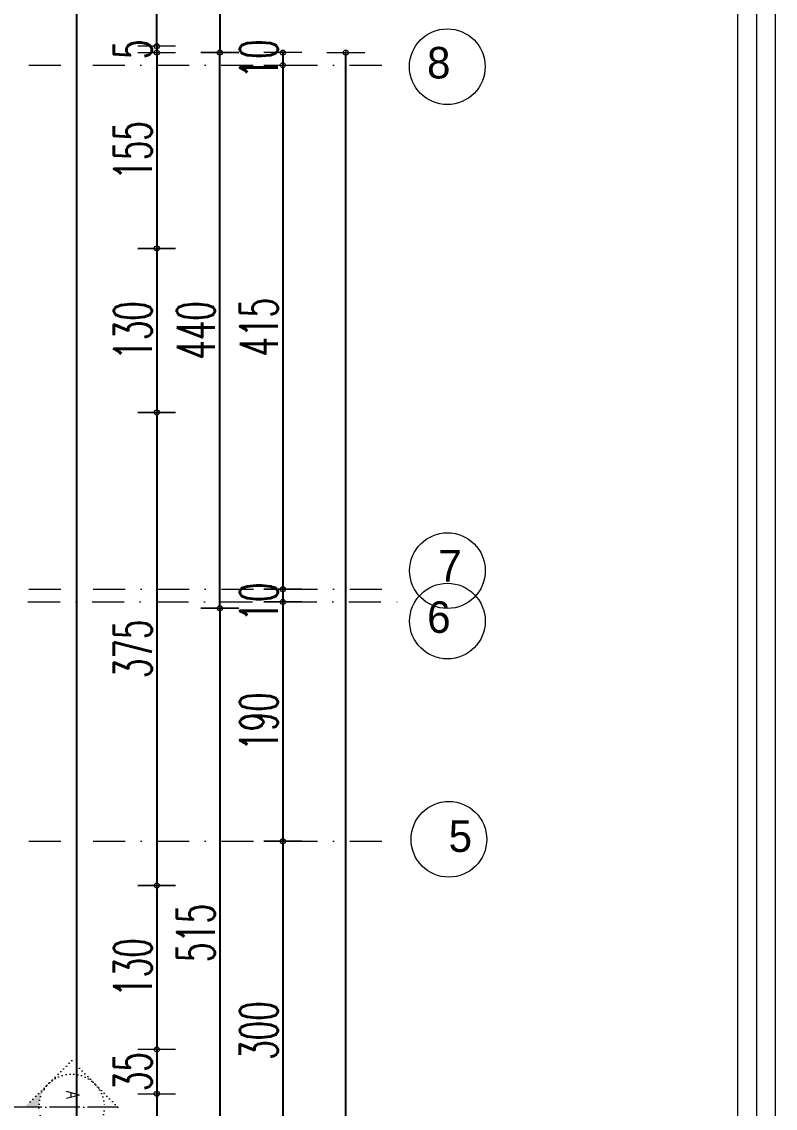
# Model space of a CAD drawing. Header units: millimetres. Extents: x -16104 to 67872, y -88009 to 12107.
# Drawn here: x 16838 to 17435, y 10589 to 11449 of the extents above; entities that cross this region are included whole.
import ezdxf
from ezdxf.enums import TextEntityAlignment as Align

# ---------------------------------------------------------------- set-up
doc = ezdxf.new("R2010")
doc.units = ezdxf.units.MM
for name, pattern in [('ACAD_ISO04W100', [30, 24, -3, 0, -3]), ('ACAD_ISO07W100', [3, 0, -3]), ('DASHDOTX2', [50.8, 25.4, -12.7, 0, -12.7])]:
    doc.linetypes.add(name, pattern=pattern)
doc.layers.get('0').update_dxf_attribs({"color": 241})
for name, color, linetype, lineweight in [('AKS', 1, 'ACAD_ISO07W100', 5), ('akslar', 144, 'Continuous', 20), ('c05', 32, 'Continuous', 13), ('OLCU', 54, 'Continuous', 13)]:
    doc.layers.add(name, color=color, linetype=linetype, lineweight=lineweight)
doc.styles.add('DIM', font='Txttw.shx', dxfattribs={"width": 0.6})
doc.styles.add('DIMENSIONS', font='simplex', dxfattribs={"width": 0.8})
doc.dimstyles.new('50', dxfattribs={"dimscale": 0, "dimtxt": 30, "dimasz": 1, "dimexe": 0, "dimexo": 2, "dimgap": 4, "dimtad": 1, "dimdec": 0, "dimzin": 0, "dimdsep": 46, "dimtxsty": 'DIM', "dimblk1": 'DOT', "dimblk2": 'DOT', "dimsah": 1, "dimcen": 1.5, "dimdle": 3, "dimse1": 1, "dimse2": 1, "dimclrd": 256, "dimclre": 9, "dimclrt": 256, "dimadec": 0, "dimazin": 0, "dimtfac": 0.24, "dimtdec": 0, "dimtix": 1, "dimtmove": 2, "dimatfit": 3, "dimldrblk": 'DOT', "dimfxl": 0, "dimtolj": 1, "dimtzin": 15, "dimarcsym": 0})

# ---------------------------------------------------------------- blocks, each defined once
blk = doc.blocks.new('DOT')
for p, q in [((0, 15), (0, -15)), ((-2, 0), (0, 0)), ((2, 0), (0, 0))]:
    blk.add_line(p, q)
blk.add_circle((0, 0), 2)
blk = doc.blocks.new('*D4154')
at = {"layer": 'Defpoints', "color": 0, "transparency": 16777216}
for p in [(16894.71, 11425.04), (16894.71, 11269.89), (16944.71, 11269.89)]:
    blk.add_point(p, dxfattribs=at)
at = {"layer": 'OLCU', "lineweight": -2, "transparency": 16777216}
blk.add_line((16944.71, 11424.04), (16944.71, 11270.89), dxfattribs=at)
for p, rotation in [((16944.71, 11425.04), 90), ((16944.71, 11269.89), 270)]:
    blk.add_blockref('DOT', p, dxfattribs=dict(at, rotation=rotation))
at = {"layer": 'OLCU', "transparency": 16777216, "insert": (16925.71, 11347.47), "char_height": 30, "attachment_point": 5, "rotation": 90, "style": 'DIM'}
blk.add_mtext('\\A1;155', dxfattribs=at)
blk = doc.blocks.new('*D4155')
at = {"layer": 'Defpoints', "color": 0, "transparency": 16777216}
for p in [(16894.71, 11269.89), (16894.71, 11139.89), (16944.71, 11139.89)]:
    blk.add_point(p, dxfattribs=at)
at = {"layer": 'OLCU', "lineweight": -2, "transparency": 16777216}
blk.add_line((16944.71, 11268.89), (16944.71, 11140.89), dxfattribs=at)
for p, rotation in [((16944.71, 11269.89), 90), ((16944.71, 11139.89), 270)]:
    blk.add_blockref('DOT', p, dxfattribs=dict(at, rotation=rotation))
at = {"layer": 'OLCU', "transparency": 16777216, "insert": (16925.71, 11204.89), "char_height": 30, "attachment_point": 5, "rotation": 90, "style": 'DIM'}
blk.add_mtext('\\A1;130', dxfattribs=at)
blk = doc.blocks.new('*D4156')
at = {"layer": 'Defpoints', "color": 0, "transparency": 16777216}
for p in [(16894.71, 11139.89), (16894.71, 10765.04), (16944.71, 10765.04)]:
    blk.add_point(p, dxfattribs=at)
at = {"layer": 'OLCU', "lineweight": -2, "transparency": 16777216}
blk.add_line((16944.71, 11138.89), (16944.71, 10766.04), dxfattribs=at)
for p, rotation in [((16944.71, 11139.89), 90), ((16944.71, 10765.04), 270)]:
    blk.add_blockref('DOT', p, dxfattribs=dict(at, rotation=rotation))
at = {"layer": 'OLCU', "transparency": 16777216, "insert": (16925.71, 10952.47), "char_height": 30, "attachment_point": 5, "rotation": 90, "style": 'DIM'}
blk.add_mtext('\\A1;375', dxfattribs=at)
blk = doc.blocks.new('*D4157')
at = {"layer": 'Defpoints', "color": 0, "transparency": 16777216}
for p in [(16894.71, 10765.04), (16894.71, 10635.04), (16944.71, 10635.04)]:
    blk.add_point(p, dxfattribs=at)
at = {"layer": 'OLCU', "lineweight": -2, "transparency": 16777216}
blk.add_line((16944.71, 10764.04), (16944.71, 10636.04), dxfattribs=at)
for p, rotation in [((16944.71, 10765.04), 90), ((16944.71, 10635.04), 270)]:
    blk.add_blockref('DOT', p, dxfattribs=dict(at, rotation=rotation))
at = {"layer": 'OLCU', "transparency": 16777216, "insert": (16925.71, 10700.04), "char_height": 30, "attachment_point": 5, "rotation": 90, "style": 'DIM'}
blk.add_mtext('\\A1;130', dxfattribs=at)
blk = doc.blocks.new('*D4158')
at = {"layer": 'Defpoints', "color": 0, "transparency": 16777216}
for p in [(16894.71, 10600.04), (16894.71, 10520.29), (16944.71, 10520.29)]:
    blk.add_point(p, dxfattribs=at)
at = {"layer": 'OLCU', "lineweight": -2, "transparency": 16777216}
blk.add_line((16944.71, 10599.04), (16944.71, 10521.29), dxfattribs=at)
for p, rotation in [((16944.71, 10600.04), 90), ((16944.71, 10520.29), 270)]:
    blk.add_blockref('DOT', p, dxfattribs=dict(at, rotation=rotation))
at = {"layer": 'OLCU', "transparency": 16777216, "insert": (16925.71, 10560.17), "char_height": 30, "attachment_point": 5, "rotation": 90, "style": 'DIM'}
blk.add_mtext('\\A1;80', dxfattribs=at)
blk = doc.blocks.new('*D4167')
at = {"layer": 'Defpoints', "color": 0, "transparency": 16777216}
for p in [(16994.71, 11425.04), (16994.71, 11415.04), (17044.71, 11415.04)]:
    blk.add_point(p, dxfattribs=at)
at = {"layer": 'OLCU', "lineweight": -2, "transparency": 16777216}
for p, q in [((17044.71, 11426.04), (17044.71, 11427.04)), ((17044.71, 11425.04), (17044.71, 11415.04)), ((17044.71, 11414.04), (17044.71, 11413.04))]:
    blk.add_line(p, q, dxfattribs=at)
for p, rotation in [((17044.71, 11425.04), 270), ((17044.71, 11415.04), 90)]:
    blk.add_blockref('DOT', p, dxfattribs=dict(at, rotation=rotation))
at = {"layer": 'OLCU', "transparency": 16777216, "insert": (17025.71, 11420.04), "char_height": 30, "attachment_point": 5, "rotation": 90, "style": 'DIM'}
blk.add_mtext('\\A1;10', dxfattribs=at)
blk = doc.blocks.new('*D4169')
at = {"layer": 'Defpoints', "color": 0, "transparency": 16777216}
for p in [(17059.71, 11425.04), (17094.71, 11425.04), (17059.71, 9615.54)]:
    blk.add_point(p, dxfattribs=at)
at = {"layer": 'OLCU', "lineweight": -2, "transparency": 16777216}
blk.add_line((17094.71, 9616.54), (17094.71, 11424.04), dxfattribs=at)
for p, rotation in [((17094.71, 11425.04), 90), ((17094.71, 9615.54), 270)]:
    blk.add_blockref('DOT', p, dxfattribs=dict(at, rotation=rotation))
at = {"layer": 'OLCU', "transparency": 16777216, "insert": (17075.71, 10520.29), "char_height": 30, "attachment_point": 5, "rotation": 90, "style": 'DIM'}
blk.add_mtext('\\A1;1810', dxfattribs=at)
blk = doc.blocks.new('*D4213')
at = {"layer": 'Defpoints', "color": 0, "transparency": 16777216}
for p in [(16944.71, 10635.04), (16944.71, 10600.04), (16944.71, 10600.04)]:
    blk.add_point(p, dxfattribs=at)
at = {"layer": 'OLCU', "lineweight": -2, "transparency": 16777216}
for p, q in [((16944.71, 10636.04), (16944.71, 10637.04)), ((16944.71, 10635.04), (16944.71, 10600.04)), ((16944.71, 10599.04), (16944.71, 10598.04))]:
    blk.add_line(p, q, dxfattribs=at)
for p, rotation in [((16944.71, 10635.04), 270), ((16944.71, 10600.04), 90)]:
    blk.add_blockref('DOT', p, dxfattribs=dict(at, rotation=rotation))
at = {"layer": 'OLCU', "transparency": 16777216, "insert": (16925.71, 10617.54), "char_height": 30, "attachment_point": 5, "rotation": 90, "style": 'DIM'}
blk.add_mtext('\\A1;35', dxfattribs=at)
blk = doc.blocks.new('*D4214')
at = {"layer": 'Defpoints', "color": 0, "transparency": 16777216}
for p in [(16894.71, 11430.04), (16894.71, 11425.04), (16944.71, 11425.04)]:
    blk.add_point(p, dxfattribs=at)
at = {"layer": 'OLCU', "lineweight": -2, "transparency": 16777216}
for p, q in [((16944.71, 11431.04), (16944.71, 11432.04)), ((16944.71, 11430.04), (16944.71, 11425.04)), ((16944.71, 11424.04), (16944.71, 11423.04))]:
    blk.add_line(p, q, dxfattribs=at)
for p, rotation in [((16944.71, 11430.04), 270), ((16944.71, 11425.04), 90)]:
    blk.add_blockref('DOT', p, dxfattribs=dict(at, rotation=rotation))
at = {"layer": 'OLCU', "transparency": 16777216, "insert": (16925.71, 11427.54), "char_height": 30, "attachment_point": 5, "rotation": 90, "style": 'DIM'}
blk.add_mtext('\\A1;5', dxfattribs=at)
blk = doc.blocks.new('*D4215')
at = {"layer": 'Defpoints', "color": 0, "transparency": 16777216}
for p in [(16894.71, 11510.04), (16944.71, 11510.04), (16894.71, 11430.04)]:
    blk.add_point(p, dxfattribs=at)
at = {"layer": 'OLCU', "lineweight": -2, "transparency": 16777216}
blk.add_line((16944.71, 11431.04), (16944.71, 11509.04), dxfattribs=at)
for p, rotation in [((16944.71, 11510.04), 90), ((16944.71, 11430.04), 270)]:
    blk.add_blockref('DOT', p, dxfattribs=dict(at, rotation=rotation))
at = {"layer": 'OLCU', "transparency": 16777216, "insert": (16925.71, 11470.04), "char_height": 30, "attachment_point": 5, "rotation": 90, "style": 'DIM'}
blk.add_mtext('\\A1;80', dxfattribs=at)
blk = doc.blocks.new('*D4218')
at = {"layer": 'Defpoints', "color": 0, "transparency": 16777216}
for p in [(16896.08, 11575.04), (16894.71, 11425.04), (16994.71, 11425.04)]:
    blk.add_point(p, dxfattribs=at)
at = {"layer": 'OLCU', "lineweight": -2, "transparency": 16777216}
blk.add_line((16994.71, 11574.04), (16994.71, 11426.04), dxfattribs=at)
for p, rotation in [((16994.71, 11575.04), 90), ((16994.71, 11425.04), 270)]:
    blk.add_blockref('DOT', p, dxfattribs=dict(at, rotation=rotation))
at = {"layer": 'OLCU', "transparency": 16777216, "insert": (16975.71, 11500.04), "char_height": 30, "attachment_point": 5, "rotation": 90, "style": 'DIM'}
blk.add_mtext('\\A1;150', dxfattribs=at)
blk = doc.blocks.new('*D4219')
at = {"layer": 'Defpoints', "color": 0, "transparency": 16777216}
for p in [(16894.71, 10984.73), (16894.71, 10470.04), (16994.71, 10470.04)]:
    blk.add_point(p, dxfattribs=at)
at = {"layer": 'OLCU', "lineweight": -2, "transparency": 16777216}
blk.add_line((16994.71, 10983.73), (16994.71, 10471.04), dxfattribs=at)
for p, rotation in [((16994.71, 10984.73), 90), ((16994.71, 10470.04), 270)]:
    blk.add_blockref('DOT', p, dxfattribs=dict(at, rotation=rotation))
at = {"layer": 'OLCU', "transparency": 16777216, "insert": (16975.71, 10727.39), "char_height": 30, "attachment_point": 5, "rotation": 90, "style": 'DIM'}
blk.add_mtext('\\A1;515', dxfattribs=at)
blk = doc.blocks.new('*D4220')
at = {"layer": 'Defpoints', "color": 0, "transparency": 16777216}
for p in [(16994.71, 11425.04), (16994.71, 11425.04), (16994.71, 10984.73)]:
    blk.add_point(p, dxfattribs=at)
at = {"layer": 'OLCU', "lineweight": -2, "transparency": 16777216}
blk.add_line((16994.71, 10985.73), (16994.71, 11424.04), dxfattribs=at)
for p, rotation in [((16994.71, 11425.04), 90), ((16994.71, 10984.73), 270)]:
    blk.add_blockref('DOT', p, dxfattribs=dict(at, rotation=rotation))
at = {"layer": 'OLCU', "transparency": 16777216, "insert": (16975.71, 11204.89), "char_height": 30, "attachment_point": 5, "rotation": 90, "style": 'DIM'}
blk.add_mtext('\\A1;440', dxfattribs=at)
blk = doc.blocks.new('*D4260')
at = {"layer": 'Defpoints', "color": 0, "transparency": 16777216}
for p in [(17044.71, 11415.04), (17044.71, 10999.73), (17044.71, 10999.73)]:
    blk.add_point(p, dxfattribs=at)
at = {"layer": 'OLCU', "lineweight": -2, "transparency": 16777216}
blk.add_line((17044.71, 11414.04), (17044.71, 11000.73), dxfattribs=at)
for p, rotation in [((17044.71, 11415.04), 90), ((17044.71, 10999.73), 270)]:
    blk.add_blockref('DOT', p, dxfattribs=dict(at, rotation=rotation))
at = {"layer": 'OLCU', "transparency": 16777216, "insert": (17025.71, 11207.38), "char_height": 30, "attachment_point": 5, "rotation": 90, "style": 'DIM'}
blk.add_mtext('\\A1;415', dxfattribs=at)
blk = doc.blocks.new('*D4261')
at = {"layer": 'Defpoints', "color": 0, "transparency": 16777216}
for p in [(17044.71, 10999.73), (17044.71, 10989.73), (17044.71, 10989.73)]:
    blk.add_point(p, dxfattribs=at)
at = {"layer": 'OLCU', "lineweight": -2, "transparency": 16777216}
blk.add_line((17044.71, 10998.73), (17044.71, 10990.73), dxfattribs=at)
for p, rotation in [((17044.71, 10999.73), 90), ((17044.71, 10989.73), 270)]:
    blk.add_blockref('DOT', p, dxfattribs=dict(at, rotation=rotation))
at = {"layer": 'OLCU', "transparency": 16777216, "insert": (17025.71, 10989.73), "char_height": 30, "attachment_point": 5, "rotation": 90, "style": 'DIM'}
blk.add_mtext('\\A1;10', dxfattribs=at)
blk = doc.blocks.new('*D4262')
at = {"layer": 'Defpoints', "color": 0, "transparency": 16777216}
for p in [(17044.71, 10989.73), (17044.71, 10800.04), (17044.71, 10800.04)]:
    blk.add_point(p, dxfattribs=at)
at = {"layer": 'OLCU', "lineweight": -2, "transparency": 16777216}
blk.add_line((17044.71, 10988.73), (17044.71, 10801.04), dxfattribs=at)
for p, rotation in [((17044.71, 10989.73), 90), ((17044.71, 10800.04), 270)]:
    blk.add_blockref('DOT', p, dxfattribs=dict(at, rotation=rotation))
at = {"layer": 'OLCU', "transparency": 16777216, "insert": (17025.71, 10894.89), "char_height": 30, "attachment_point": 5, "rotation": 90, "style": 'DIM'}
blk.add_mtext('\\A1;190', dxfattribs=at)
blk = doc.blocks.new('*D4263')
at = {"layer": 'Defpoints', "color": 0, "transparency": 16777216}
for p in [(17044.71, 10800.04), (17044.71, 10500.04), (17044.71, 10500.04)]:
    blk.add_point(p, dxfattribs=at)
at = {"layer": 'OLCU', "lineweight": -2, "transparency": 16777216}
blk.add_line((17044.71, 10799.04), (17044.71, 10501.04), dxfattribs=at)
for p, rotation in [((17044.71, 10800.04), 90), ((17044.71, 10500.04), 270)]:
    blk.add_blockref('DOT', p, dxfattribs=dict(at, rotation=rotation))
at = {"layer": 'OLCU', "transparency": 16777216, "insert": (17025.71, 10650.04), "char_height": 30, "attachment_point": 5, "rotation": 90, "style": 'DIM'}
blk.add_mtext('\\A1;300', dxfattribs=at)
blk = doc.blocks.new('*D4280')
at = {"layer": 'Defpoints', "color": 0, "transparency": 16777216}
for p in [(16881.08, 11575.04), (16881.08, 9465.54), (16881.08, 9465.54)]:
    blk.add_point(p, dxfattribs=at)
at = {"layer": 'OLCU', "lineweight": -2, "transparency": 16777216}
blk.add_line((16881.08, 11574.04), (16881.08, 9466.54), dxfattribs=at)
for p, rotation in [((16881.08, 11575.04), 90), ((16881.08, 9465.54), 270)]:
    blk.add_blockref('DOT', p, dxfattribs=dict(at, rotation=rotation))
at = {"layer": 'OLCU', "transparency": 16777216, "insert": (16862.08, 10520.29), "char_height": 30, "attachment_point": 5, "rotation": 90, "style": 'DIM'}
blk.add_mtext('\\A1;2110', dxfattribs=at)

msp = doc.modelspace()

# ---------------------------------------------------------------- hatches: boundary and pattern name
at = {"layer": 'AKS'}
msp.add_hatch(color=1, dxfattribs=at).paths.add_polyline_path([(16840.55, 10589.91), (16859.02, 10608.11, 0.198912), (16851.29, 10589.83)])
msp.add_hatch(color=1, dxfattribs=at).paths.add_polyline_path([(16840.55, 10589.91), (16859.02, 10608.11, 0.198912), (16851.29, 10589.83)])

# ---------------------------------------------------------------- linework, layer by layer
at = {"layer": 'AKS', "color": 1, "linetype": 'ACAD_ISO07W100'}
for p, q in [((16877.49, 10626.3), (16840.55, 10589.91)), ((16913.89, 10589.37), (16877.49, 10626.3))]:
    msp.add_line(p, q, dxfattribs=at)
at = {"layer": 'AKS', "color": 1, "linetype": 'ACAD_ISO04W100'}
msp.add_line((16913.89, 10589.37), (14305.53, 10589.37), dxfattribs=at)
at = {"layer": 'AKS', "linetype": 'ByBlock'}
for centre in [(17175.14, 11413.87), (17175.26, 11014.54), (17175.26, 10974.54), (17176.39, 10801.62)]:
    msp.add_circle(centre, 30, dxfattribs=at)
at = {"layer": 'AKS', "color": 1, "linetype": 'ACAD_ISO07W100'}
msp.add_circle((16877.22, 10589.64), 25.93, dxfattribs=at)
at = {"layer": 'akslar', "linetype": 'DASHDOTX2'}
for p, q in [((14094.59, 11415.04), (17144.59, 11415.04)), ((14094.71, 10999.73), (17144.71, 10999.73)), ((15519.21, 10989.73), (17144.71, 10989.73)), ((14094.71, 10800.04), (17144.71, 10800.04))]:
    msp.add_line(p, q, dxfattribs=at)
at = {"layer": 'c05'}
for points in [[(17435.25, 8939.59), (17435.25, 8729.34), (13905, 8729.34), (13905, 12107.12), (17435.25, 12107.12), (17435.25, 10251.03)], [(17420.25, 8939.59), (17420.25, 8744.34), (13920, 8744.34), (13920, 12092.12), (17420.25, 12092.12), (17420.25, 10251.03)], [(17405.25, 8939.59), (17405.25, 8759.34), (13935, 8759.34), (13935, 12077.12), (17405.25, 12077.12), (17405.25, 10251.03)]]:
    msp.add_lwpolyline(points, dxfattribs=at)

# ---------------------------------------------------------------- texts
at = {"layer": 'AKS', "color": 1, "style": 'DIMENSIONS', "width": 0.8}
msp.add_text('A', height=10.37, rotation=269.57786, dxfattribs=at).set_placement((16878.33, 10599.02), align=Align.MIDDLE)
at = {"layer": 'AKS', "char_height": 25, "width": 35.6591, "attachment_point": 1}
for s, insert in [('8', (17159.05, 11429.53)), ('7', (17168.02, 11030.88)), ('6', (17159.17, 10990.21)), ('5', (17176.19, 10816.62))]:
    msp.add_mtext(s, dxfattribs=dict(at, insert=insert))

# ---------------------------------------------------------------- dimensions: what is measured, and where the dimension line sits
at = {"layer": 'OLCU'}
for base, p1, p2, text, picture, middle in [((16881.08, 9465.54), (16881.08, 11575.04), (16881.08, 9465.54), '2110', '*D4280', (16862.08, 10520.29)), ((17094.71, 11425.04), (17059.71, 9615.54), (17059.71, 11425.04), '1810', '*D4169', (17075.71, 10520.29)), ((17044.71, 10999.73), (17044.71, 11415.04), (17044.71, 10999.73), '415', '*D4260', (17025.71, 11207.38)), ((17044.71, 10800.04), (17044.71, 10989.73), (17044.71, 10800.04), '190', '*D4262', (17025.71, 10894.89)), ((17044.71, 10500.04), (17044.71, 10800.04), (17044.71, 10500.04), '300', '*D4263', (17025.71, 10650.04))]:
    dim = msp.add_linear_dim(base=base, p1=p1, p2=p2, angle=90, text=text, dimstyle='50', override={"dimscale": 1}, dxfattribs=at)
    dim.commit()
    dim.dimension.update_dxf_attribs({"geometry": picture, "text_midpoint": middle})
for base, p1, p2, picture, middle in [((16994.71, 11425.04), (16896.08, 11575.04), (16894.71, 11425.04), '*D4218', (16975.71, 11500.04)), ((16944.71, 11510.04), (16894.71, 11430.04), (16894.71, 11510.04), '*D4215', (16925.71, 11470.04)), ((17044.71, 11415.04), (16994.71, 11425.04), (16994.71, 11415.04), '*D4167', (17025.71, 11420.04)), ((16944.71, 11425.04), (16894.71, 11430.04), (16894.71, 11425.04), '*D4214', (16925.71, 11427.54)), ((16944.71, 11269.89), (16894.71, 11425.04), (16894.71, 11269.89), '*D4154', (16925.71, 11347.47)), ((16994.71, 11425.04), (16994.71, 10984.73), (16994.71, 11425.04), '*D4220', (16975.71, 11204.89)), ((16944.71, 11139.89), (16894.71, 11269.89), (16894.71, 11139.89), '*D4155', (16925.71, 11204.89)), ((16944.71, 10765.04), (16894.71, 11139.89), (16894.71, 10765.04), '*D4156', (16925.71, 10952.47)), ((16994.71, 10470.04), (16894.71, 10984.73), (16894.71, 10470.04), '*D4219', (16975.71, 10727.39)), ((16944.71, 10635.04), (16894.71, 10765.04), (16894.71, 10635.04), '*D4157', (16925.71, 10700.04)), ((16944.71, 10600.04), (16944.71, 10635.04), (16944.71, 10600.04), '*D4213', (16925.71, 10617.54)), ((16944.71, 10520.29), (16894.71, 10600.04), (16894.71, 10520.29), '*D4158', (16925.71, 10560.17))]:
    dim = msp.add_linear_dim(base=base, p1=p1, p2=p2, angle=90, dimstyle='50', override={"dimscale": 1}, dxfattribs=at)
    dim.commit()
    dim.dimension.update_dxf_attribs({"geometry": picture, "text_midpoint": middle})
dim = msp.add_linear_dim(base=(17044.71, 10989.73), p1=(17044.71, 10999.73), p2=(17044.71, 10989.73), angle=90, text='10', dimstyle='50', override={"dimscale": 1}, dxfattribs=at)
dim.commit()
dim.dimension.update_dxf_attribs({"geometry": '*D4261', "text_midpoint": (17025.71, 10989.73), "dimtype": 160})

doc.saveas('drawing.dxf')
